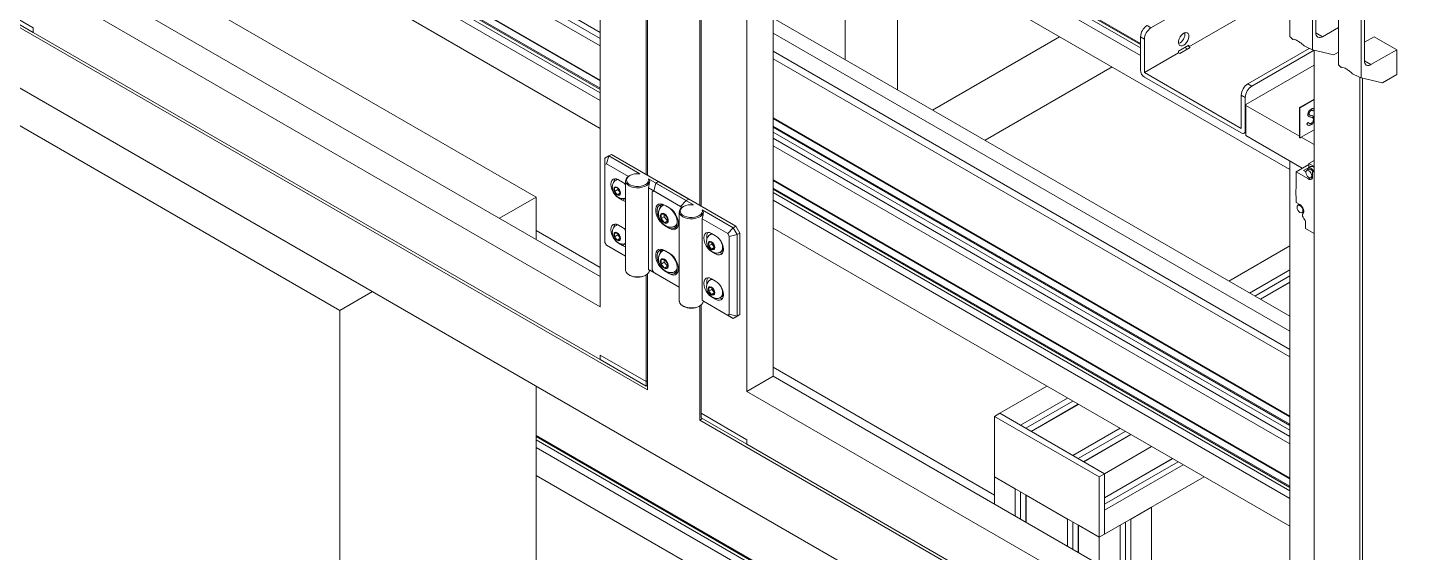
# Model space of a CAD drawing. Header units: millimetres. Extents: x 169 to 14583, y -399 to 10804.
# Drawn here: x 10667 to 11409, y 7166 to 7450 of the extents above; entities that cross this region are included whole.
import ezdxf

# ---------------------------------------------------------------- set-up
doc = ezdxf.new("R2010")
doc.units = ezdxf.units.MM
doc.header["$LTSCALE"] = 35

msp = doc.modelspace()

# ---------------------------------------------------------------- linework, layer by layer
at = {"color": 7, "linetype": 'Continuous', "lineweight": 18}
for p, q in [((10975.846, 7298.807), (10975.846, 7791.744)), ((11000.595, 7370.257), (11000.595, 7761.944)), ((11001.302, 7762.428), (11001.302, 7369.848)), ((11029.586, 7745.208), (11029.586, 7353.52)), ((11030.293, 7745.691), (11030.293, 7353.112)), ((11055.042, 7746.026), (11055.042, 7253.088)), ((11069.184, 7737.862), (11069.184, 7261.252)), ((10287.124, 7666.186), (11001.302, 7253.9)), ((10287.124, 7633.524), (11743.764, 6792.624)), ((10683.811, 7615.571), (10975.846, 7446.983)), ((10683.811, 7612.305), (10975.846, 7443.717)), ((10683.811, 7608.223), (10975.846, 7439.634)), ((10683.811, 7589.769), (10975.846, 7421.18)), ((10683.811, 7589.442), (10975.846, 7420.854)), ((10683.811, 7585.359), (10975.846, 7416.771)), ((10683.811, 7584.746), (10975.846, 7416.157)), ((10683.811, 7582.909), (10975.846, 7414.321)), ((10683.811, 7578.827), (10975.846, 7410.239)), ((10683.811, 7563.721), (10975.846, 7395.133)), ((11069.184, 7555.561), (11267.528, 7441.059)), ((11069.184, 7554.947), (11267.528, 7440.445)), ((11069.184, 7553.11), (11267.528, 7438.609)), ((11069.184, 7549.028), (11267.528, 7434.527)), ((11069.184, 7533.922), (11348.138, 7372.886)), ((10446.223, 7521.259), (10835.132, 7296.746)), ((11348.205, 7444.622), (11348.205, 7519.61)), ((10941.198, 7357.977), (10683.811, 7506.563)), ((11108.075, 7511.471), (11108.075, 7432.292)), ((11360.438, 7437.56), (11360.438, 7512.548)), ((11362.245, 7505.493), (11362.245, 7446.702)), ((11374.368, 7429.519), (11374.368, 7504.507)), ((11136.359, 7415.964), (11136.359, 7495.143)), ((11348.205, 7492.722), (11273.185, 7449.413)), ((11386.601, 7422.457), (11386.601, 7497.445)), ((11388.408, 7490.389), (11388.408, 7431.598)), ((10683.811, 7483.723), (10975.846, 7315.135)), ((10669.669, 7475.559), (10975.846, 7298.807)), ((11348.205, 7470.675), (11293.691, 7439.205)), ((10669.669, 7449.43), (10644.92, 7463.717)), ((10644.92, 7461.267), (10669.669, 7446.98)), ((11069.184, 7454.743), (11348.138, 7293.707)), ((10669.669, 7446.98), (10669.669, 7449.43)), ((10669.669, 7446.98), (10975.846, 7270.228)), ((11271.063, 7450.638), (11273.185, 7449.413)), ((11365.78, 7444.66), (11374.368, 7449.618)), ((11069.184, 7446.582), (11348.138, 7285.546)), ((11223.86, 7444.63), (11155.281, 7405.04)), ((11267.528, 7444.514), (11267.528, 7426.55)), ((11269.649, 7443.29), (11267.528, 7444.514)), ((11269.649, 7443.29), (11269.649, 7425.326)), ((11288.034, 7436.756), (11293.691, 7440.021)), ((11293.691, 7440.021), (11293.691, 7439.205)), ((11362.245, 7446.701), (11365.78, 7444.66)), ((11388.408, 7441.639), (11393.64, 7444.66)), ((11393.64, 7444.66), (11405.873, 7437.598)), ((11069.184, 7436.785), (11348.138, 7275.749)), ((11069.184, 7432.702), (11348.138, 7271.666)), ((11288.034, 7435.939), (11269.649, 7425.326)), ((11288.034, 7435.939), (11288.034, 7436.756)), ((11288.741, 7435.531), (11288.034, 7435.939)), ((11294.398, 7438.796), (11288.741, 7435.531)), ((11293.691, 7439.205), (11294.398, 7438.796)), ((11358.668, 7438.348), (11325.511, 7419.206)), ((11361.219, 7437.371), (11327.632, 7417.982)), ((11360.438, 7437.56), (11371.984, 7434.89)), ((11361.219, 7076.336), (11361.219, 7437.38)), ((11374.368, 7436.266), (11371.984, 7434.89)), ((11391.943, 7429.556), (11405.873, 7437.598)), ((11405.873, 7424.246), (11405.873, 7437.598)), ((11183.57, 7388.71), (11252.149, 7428.299)), ((11269.649, 7425.326), (11321.975, 7395.119)), ((11324.45, 7407.979), (11361.219, 7429.206)), ((11388.408, 7431.597), (11391.943, 7429.556)), ((11269.649, 7422.876), (11321.975, 7392.669)), ((11325.511, 7419.206), (11327.632, 7417.982)), ((11385.968, 7035.919), (11385.968, 7422.734)), ((11386.601, 7422.457), (11398.147, 7419.786)), ((11387.382, 7422.276), (11387.382, 7035.103)), ((11405.873, 7424.246), (11398.147, 7419.786)), ((11324.096, 7411.858), (11321.975, 7413.082)), ((11321.975, 7395.119), (11321.975, 7413.082)), ((11324.096, 7393.894), (11324.096, 7411.858)), ((11353.724, 7406.549), (11361.219, 7410.876)), ((11353.865, 7406.467), (11361.219, 7410.712)), ((11324.45, 7407.979), (11324.45, 7407.571)), ((11353.371, 7390.876), (11324.45, 7407.571)), ((11324.45, 7407.571), (11324.45, 7391.24)), ((11353.512, 7405.855), (11353.371, 7405.936)), ((11353.371, 7390.422), (11353.371, 7405.936)), ((11353.512, 7390.34), (11353.512, 7405.855)), ((11353.724, 7406.549), (11353.865, 7406.467)), ((11358.463, 7403.106), (11358.498, 7403.086)), ((11359.499, 7404.738), (11359.535, 7404.718)), ((11361.219, 7404.981), (11360.881, 7404.489)), ((11361.219, 7404.909), (11360.916, 7404.468)), ((11069.184, 7400.776), (11348.138, 7239.739)), ((11069.184, 7400.449), (11348.138, 7239.413)), ((11069.184, 7396.366), (11348.138, 7235.33)), ((11069.184, 7395.753), (11348.138, 7234.716)), ((11357.41, 7397.529), (11358.008, 7398.288)), ((11357.972, 7398.309), (11358.446, 7397.913)), ((11358.008, 7398.288), (11358.481, 7397.893)), ((11359.382, 7401.249), (11358.707, 7401.446)), ((11359.382, 7401.249), (11359.417, 7401.228)), ((11359.525, 7397.006), (11359.56, 7396.986)), ((11360.692, 7400.662), (11360.505, 7400.769)), ((11360.83, 7401.362), (11360.876, 7401.638)), ((11069.184, 7393.1), (11348.138, 7232.063)), ((11069.184, 7389.834), (11348.138, 7228.798)), ((11323.475, 7392.52), (11324.45, 7393.083)), ((11324.096, 7393.894), (11324.45, 7394.098)), ((11354.914, 7373.654), (11324.45, 7391.24)), ((11353.371, 7390.422), (11353.512, 7390.34)), ((11353.474, 7390.193), (11353.616, 7390.111)), ((11361.219, 7394.382), (11353.865, 7390.136)), ((11361.219, 7386.344), (11354.258, 7390.363)), ((10978.321, 7379.033), (10980.442, 7380.258)), ((10980.442, 7380.258), (10979.2, 7376.076)), ((10981.857, 7381.074), (10980.442, 7380.258)), ((10980.442, 7380.258), (10997.189, 7370.59)), ((10981.857, 7381.074), (11023.576, 7356.99)), ((11069.184, 7385.751), (11348.138, 7224.715)), ((10978.321, 7379.033), (10978.321, 7375.569)), ((10979.2, 7376.076), (10978.321, 7375.569)), ((10978.321, 7375.569), (10978.321, 7333.505)), ((10991.062, 7369.228), (10979.2, 7376.076)), ((11348.138, 7377.565), (11348.138, 7119.942)), ((11351.532, 7371.702), (11358.463, 7375.703)), ((11357.924, 7373.684), (11355.628, 7372.358)), ((11358.468, 7373.079), (11357.266, 7372.385)), ((11359.366, 7374.463), (11358.093, 7373.729)), ((11358.463, 7376.185), (11361.219, 7377.777)), ((11361.219, 7374.594), (11358.463, 7376.185)), ((11358.463, 7373.942), (11358.463, 7376.185)), ((11361.219, 7374.077), (11360.866, 7374.315)), ((10985.154, 7367.692), (10984.339, 7367.221)), ((10987.867, 7366.173), (10985.746, 7367.398)), ((10989.499, 7366.787), (10989.499, 7318.611)), ((10991.755, 7369.644), (10991.402, 7369.44)), ((11001.879, 7367.882), (11022.162, 7356.174)), ((11001.879, 7367.882), (11002.497, 7366.709)), ((11005.898, 7365.562), (11004.656, 7361.381)), ((11007.312, 7366.379), (11005.898, 7365.562)), ((11005.898, 7365.562), (11026.18, 7353.854)), ((11049.032, 7342.295), (11007.312, 7366.379)), ((11069.184, 7367.298), (11348.138, 7206.261)), ((11069.184, 7366.971), (11348.138, 7205.934)), ((11351.532, 7362.923), (11351.532, 7371.702)), ((11351.532, 7371.702), (11358.25, 7367.824)), ((11355.628, 7372.358), (11356.825, 7371.667)), ((11358.25, 7367.824), (11359.234, 7368.392)), ((11359.516, 7368.488), (11360.441, 7369.022)), ((11360.442, 7372.023), (11361.219, 7372.472)), ((11360.442, 7369.089), (11360.442, 7372.023)), ((11360.442, 7372.023), (11361.219, 7371.573)), ((10921.416, 7346.557), (10941.198, 7357.977)), ((10941.198, 7357.977), (10941.198, 7335.137)), ((10984.968, 7363.119), (10983.554, 7362.993)), ((10983.554, 7362.993), (10983.554, 7361.107)), ((10985.222, 7362.07), (10983.554, 7361.107)), ((10983.554, 7361.107), (10984.968, 7359.348)), ((10986.382, 7361.36), (10984.968, 7363.119)), ((10986.382, 7360.164), (10984.968, 7359.348)), ((10984.968, 7359.348), (10986.382, 7359.474)), ((10985.222, 7362.802), (10985.222, 7362.07)), ((10985.222, 7362.07), (10986.382, 7360.628)), ((10986.382, 7359.474), (10986.382, 7361.36)), ((11019.162, 7353.007), (11001.786, 7363.037)), ((11001.786, 7318.944), (11001.786, 7363.037)), ((11004.656, 7361.381), (11003.777, 7360.873)), ((11003.777, 7360.873), (11003.777, 7318.809)), ((11020.054, 7352.492), (11004.656, 7361.381)), ((11069.184, 7362.888), (11348.138, 7201.852)), ((11069.184, 7362.274), (11348.138, 7201.238)), ((11069.184, 7360.438), (11348.138, 7199.401)), ((11351.532, 7355.184), (11351.532, 7358.258)), ((10985.746, 7357.599), (10987.867, 7356.375)), ((10989.493, 7357.314), (10987.867, 7356.375)), ((10989.248, 7357.455), (10989.493, 7357.314)), ((11010.038, 7353.82), (11009.649, 7353.596)), ((11010.038, 7353.82), (11009.649, 7353.596)), ((11009.649, 7353.596), (11010.116, 7353.797)), ((11012.616, 7352.499), (11010.494, 7353.723)), ((11013.323, 7352.09), (11011.202, 7353.315)), ((11022.162, 7356.174), (11019.162, 7353.007)), ((11019.639, 7352.18), (11019.162, 7353.007)), ((11020.747, 7352.907), (11020.393, 7352.703)), ((11022.162, 7356.174), (11023.576, 7356.99)), ((11030.871, 7351.146), (11047.618, 7341.478)), ((11030.871, 7351.146), (11031.489, 7349.973)), ((11069.184, 7356.356), (11348.138, 7195.319)), ((11353.486, 7354.056), (11351.532, 7355.184)), ((11353.429, 7354.089), (11352.503, 7353.555)), ((10985.154, 7343.195), (10984.339, 7342.725)), ((11010.424, 7348.895), (11008.656, 7348.737)), ((11008.656, 7348.737), (11008.656, 7346.38)), ((11010.325, 7347.343), (11008.656, 7346.38)), ((11008.656, 7346.38), (11010.424, 7344.181)), ((11010.325, 7348.886), (11010.325, 7347.343)), ((11010.325, 7347.343), (11012.092, 7345.144)), ((11012.191, 7346.696), (11010.424, 7348.895)), ((11012.092, 7345.144), (11010.424, 7344.181)), ((11010.424, 7344.181), (11012.191, 7344.339)), ((11012.092, 7345.144), (11012.191, 7345.153)), ((11012.191, 7344.339), (11012.191, 7346.696)), ((11018.49, 7350.05), (11018.49, 7301.874)), ((11044.618, 7338.311), (11030.778, 7346.301)), ((11030.778, 7346.301), (11030.778, 7302.208)), ((11354.753, 7349.658), (11355.678, 7350.192)), ((11355.068, 7347.717), (11355.068, 7348.859)), ((11356.694, 7341.034), (11356.694, 7344.557)), ((10941.198, 7339.976), (10975.846, 7319.974)), ((10984.968, 7338.623), (10983.554, 7338.496)), ((10983.554, 7338.496), (10983.554, 7336.611)), ((10985.222, 7337.574), (10983.554, 7336.611)), ((10983.554, 7336.611), (10984.968, 7334.851)), ((10986.382, 7336.863), (10984.968, 7338.623)), ((10986.382, 7335.668), (10984.968, 7334.851)), ((10985.222, 7338.306), (10985.222, 7337.574)), ((10985.222, 7337.574), (10986.382, 7336.131)), ((10987.867, 7341.677), (10985.746, 7342.902)), ((10986.382, 7334.978), (10986.382, 7336.863)), ((11010.494, 7342.7), (11012.616, 7341.475)), ((11011.362, 7342.384), (11011.202, 7342.292)), ((11011.202, 7342.292), (11013.323, 7341.067)), ((11013.144, 7341.781), (11012.616, 7341.475)), ((11016.148, 7342.337), (11016.785, 7342.705)), ((11016.148, 7342.337), (11016.785, 7342.705)), ((11036.107, 7338.325), (11035.251, 7337.83)), ((11038.072, 7337.191), (11035.95, 7338.415)), ((11047.618, 7341.478), (11044.618, 7338.311)), ((11045.496, 7336.789), (11044.618, 7338.311)), ((11049.739, 7337.804), (11045.496, 7336.789)), ((11045.496, 7294.725), (11045.496, 7336.789)), ((11047.618, 7341.478), (11049.032, 7342.295)), ((11047.618, 7341.478), (11049.739, 7337.804)), ((11049.032, 7342.295), (11051.153, 7338.62)), ((11051.153, 7338.62), (11049.739, 7337.804)), ((11049.739, 7337.804), (11049.739, 7293.711)), ((11051.153, 7338.62), (11051.153, 7294.527)), ((11069.184, 7341.25), (11348.138, 7180.213)), ((11361.219, 7338.422), (11356.694, 7341.034)), ((10978.321, 7333.505), (10979.2, 7331.983)), ((10979.2, 7331.983), (10989.499, 7326.037)), ((10980.442, 7331.265), (10979.2, 7331.983)), ((10989.499, 7326.037), (10980.442, 7331.265)), ((10984.968, 7334.851), (10986.382, 7334.978)), ((10985.746, 7333.103), (10987.867, 7331.879)), ((10989.493, 7332.817), (10987.867, 7331.879)), ((10989.248, 7332.959), (10989.493, 7332.817)), ((11010.038, 7329.324), (11009.649, 7329.1)), ((11010.038, 7329.324), (11009.649, 7329.1)), ((11009.649, 7329.1), (11010.116, 7329.301)), ((11012.616, 7328.002), (11010.494, 7329.227)), ((11013.323, 7327.594), (11011.202, 7328.819)), ((11035.88, 7333.728), (11034.465, 7333.602)), ((11034.465, 7333.602), (11034.465, 7331.716)), ((11036.134, 7332.679), (11034.465, 7331.716)), ((11034.465, 7331.716), (11035.88, 7329.957)), ((11037.294, 7331.969), (11035.88, 7333.728)), ((11037.294, 7330.773), (11035.88, 7329.957)), ((11035.88, 7329.957), (11037.294, 7330.083)), ((11035.95, 7328.617), (11038.072, 7327.392)), ((11036.134, 7333.412), (11036.134, 7332.679)), ((11036.134, 7332.679), (11037.294, 7331.237)), ((11037.294, 7330.083), (11037.294, 7331.969)), ((11040.751, 7328.304), (11041.741, 7328.875)), ((11315.268, 7312.682), (11348.138, 7331.657)), ((11010.424, 7324.399), (11008.656, 7324.241)), ((11008.656, 7324.241), (11008.656, 7321.884)), ((11010.325, 7322.847), (11008.656, 7321.884)), ((11008.656, 7321.884), (11010.424, 7319.685)), ((11010.325, 7324.39), (11010.325, 7322.847)), ((11010.325, 7322.847), (11012.092, 7320.648)), ((11012.191, 7322.2), (11010.424, 7324.399)), ((11012.191, 7319.843), (11012.191, 7322.2)), ((11038.809, 7327.818), (11038.072, 7327.392)), ((10991.402, 7315.958), (10991.755, 7315.754)), ((11000.242, 7315.754), (11000.596, 7315.958)), ((11000.595, 7258.39), (11000.595, 7315.958)), ((11001.302, 7316.441), (11001.302, 7253.9)), ((11001.786, 7318.944), (11018.49, 7309.301)), ((11018.49, 7309.301), (11002.497, 7318.533)), ((11003.777, 7318.809), (11004.656, 7317.288)), ((11004.656, 7317.288), (11018.49, 7309.301)), ((11005.898, 7316.57), (11004.656, 7317.288)), ((11018.49, 7309.301), (11005.898, 7316.57)), ((11012.092, 7320.648), (11010.424, 7319.685)), ((11010.424, 7319.685), (11012.191, 7319.843)), ((11010.494, 7318.204), (11012.616, 7316.979)), ((11011.362, 7317.888), (11011.202, 7317.795)), ((11011.202, 7317.795), (11013.323, 7316.571)), ((11012.092, 7320.648), (11012.191, 7320.657)), ((11013.144, 7317.284), (11012.616, 7316.979)), ((11016.148, 7317.841), (11016.785, 7318.208)), ((11016.148, 7317.841), (11016.785, 7318.208)), ((11036.107, 7313.829), (11035.251, 7313.334)), ((11038.072, 7312.695), (11035.95, 7313.919)), ((11326.476, 7306.212), (11348.138, 7318.717)), ((11329.305, 7304.579), (11348.138, 7315.451)), ((10835.132, 7296.746), (10852.818, 7306.956)), ((11035.88, 7309.232), (11034.465, 7309.106)), ((11034.465, 7309.106), (11034.465, 7307.22)), ((11036.134, 7308.183), (11034.465, 7307.22)), ((11034.465, 7307.22), (11035.88, 7305.461)), ((11037.294, 7307.473), (11035.88, 7309.232)), ((11037.294, 7306.277), (11035.88, 7305.461)), ((11036.134, 7308.915), (11036.134, 7308.183)), ((11036.134, 7308.183), (11037.294, 7306.741)), ((11037.294, 7305.587), (11037.294, 7307.473)), ((11332.24, 7302.884), (11348.138, 7312.062)), ((11332.345, 7302.824), (11348.138, 7311.941)), ((11020.393, 7299.222), (11020.747, 7299.017)), ((11029.233, 7299.017), (11029.587, 7299.222)), ((11029.586, 7299.221), (11029.586, 7237.571)), ((11030.293, 7299.705), (11030.293, 7241.246)), ((11030.778, 7302.208), (11044.618, 7294.218)), ((11047.618, 7292.486), (11031.489, 7301.797)), ((11035.88, 7305.461), (11037.294, 7305.587)), ((11035.95, 7304.121), (11038.072, 7302.896)), ((11038.809, 7303.322), (11038.072, 7302.896)), ((11040.751, 7303.808), (11041.741, 7304.379)), ((10835.132, 7296.746), (10835.132, 6986.461)), ((11044.618, 7294.218), (11045.496, 7294.725)), ((11047.618, 7292.486), (11044.618, 7294.218)), ((11049.739, 7293.711), (11045.496, 7294.725)), ((11049.739, 7293.711), (11047.618, 7292.486)), ((11049.032, 7293.302), (11047.618, 7292.486)), ((11051.153, 7294.527), (11049.032, 7293.302)), ((11049.739, 7293.711), (11051.153, 7294.527)), ((11000.595, 7258.39), (10975.846, 7272.678)), ((10975.846, 7272.678), (10975.846, 7270.228)), ((10975.846, 7270.228), (11000.595, 7255.941)), ((11069.184, 7266.091), (11188.685, 7197.104)), ((10941.198, 7255.935), (10941.198, 7047.691)), ((11001.302, 7258.799), (11000.595, 7258.39)), ((11000.595, 7255.941), (11000.595, 7258.39)), ((11001.302, 7256.349), (11000.595, 7255.941)), ((11055.042, 7253.088), (11069.184, 7261.252)), ((11069.184, 7261.252), (11361.219, 7092.664)), ((11191.514, 7241.24), (11216.97, 7255.935)), ((11055.042, 7253.088), (11361.219, 7076.336)), ((11202.721, 7234.77), (11228.177, 7249.465)), ((11205.55, 7233.137), (11231.006, 7247.832)), ((11055.042, 7226.959), (11030.293, 7241.246)), ((11030.293, 7241.246), (11030.293, 7238.796)), ((11191.514, 7241.24), (11188.685, 7239.607)), ((11188.685, 7239.607), (11245.254, 7206.951)), ((11188.685, 7206.945), (11188.685, 7239.607)), ((11202.721, 7234.77), (11191.514, 7241.24)), ((11248.082, 7208.584), (11191.514, 7241.24)), ((11208.486, 7231.442), (11233.941, 7246.138)), ((11208.59, 7231.382), (11234.046, 7246.077)), ((11029.586, 7237.571), (11031.001, 7238.388)), ((11029.586, 7237.571), (11743.764, 6825.285)), ((11030.293, 7238.796), (11055.042, 7224.509)), ((11231.006, 7218.442), (11256.462, 7233.137)), ((10941.198, 7229.341), (11188.685, 7086.469)), ((10941.198, 7228.727), (11188.685, 7085.855)), ((10941.198, 7226.89), (11188.685, 7084.019)), ((11055.042, 7224.509), (11055.042, 7226.959)), ((11055.042, 7224.509), (11361.219, 7047.757)), ((11231.006, 7218.442), (11208.59, 7231.382)), ((11233.835, 7216.809), (11259.29, 7231.504)), ((11236.77, 7215.114), (11262.226, 7229.809)), ((11236.875, 7215.054), (11262.331, 7229.749)), ((10941.198, 7222.808), (11188.685, 7079.937)), ((11248.082, 7208.584), (11273.538, 7223.279)), ((11248.082, 7195.641), (11284.748, 7216.808)), ((11248.082, 7195.517), (11284.855, 7216.746)), ((11248.082, 7208.584), (11236.875, 7215.054)), ((11248.082, 7192.13), (11287.789, 7215.052)), ((11248.082, 7188.864), (11290.618, 7213.419)), ((10941.198, 7207.702), (11188.685, 7064.831)), ((11245.254, 7174.289), (11188.685, 7206.945)), ((11199.893, 7200.475), (11188.685, 7206.945)), ((11188.685, 7192.266), (11188.685, 7206.945)), ((11245.254, 7206.951), (11248.082, 7208.584)), ((11245.254, 7174.289), (11245.254, 7206.951)), ((11248.082, 7195.641), (11248.082, 7208.584)), ((11248.082, 7175.922), (11248.082, 7208.584)), ((11248.082, 7175.922), (11301.827, 7206.948)), ((11199.893, 7185.796), (11199.893, 7200.475)), ((11202.721, 7184.163), (11202.721, 7198.843)), ((11205.656, 7182.469), (11205.656, 7197.149)), ((11228.177, 7184.147), (11205.762, 7197.087)), ((11205.762, 7182.408), (11205.762, 7197.087)), ((11248.082, 7175.922), (11248.082, 7188.864)), ((11273.538, 7190.617), (11262.331, 7184.147)), ((11273.538, 7143.281), (11273.538, 7190.617)), ((11228.177, 7169.467), (11228.177, 7184.147)), ((11231.006, 7167.835), (11231.006, 7182.514)), ((11233.94, 7166.141), (11233.94, 7180.82)), ((11234.046, 7166.079), (11234.046, 7180.759)), ((11245.254, 7174.289), (11234.046, 7180.759)), ((11256.462, 7180.759), (11245.254, 7174.289)), ((11256.462, 7153.139), (11256.462, 7180.759)), ((11256.568, 7153.078), (11256.568, 7180.82)), ((11259.502, 7151.384), (11259.502, 7182.514)), ((11262.331, 7149.751), (11262.331, 7184.147)), ((11248.082, 7175.922), (11245.254, 7174.289)), ((11245.254, 7159.609), (11245.254, 7174.289))]:
    msp.add_line(p, q, dxfattribs=at)
at = {"color": 7, "linetype": 'Continuous', "lineweight": 18, "flags": 128}
for points in [[(11290.862, 7440.021), (11291.696, 7440.648), (11292.456, 7441.509), (11293.074, 7442.528), (11293.495, 7443.614), (11293.683, 7444.672), (11293.62, 7445.606), (11293.312, 7446.335), (11292.786, 7446.792), (11292.089, 7446.939), (11291.284, 7446.761), (11290.441, 7446.274), (11289.635, 7445.522), (11288.938, 7444.571), (11288.413, 7443.507), (11288.105, 7442.423), (11288.042, 7441.415), (11288.229, 7440.574), (11288.651, 7439.975), (11289.269, 7439.669), (11290.029, 7439.685), (11290.862, 7440.021)], [(11357.476, 7372.506), (11357.504, 7372.762), (11357.756, 7373.416), (11358.229, 7373.794), (11358.868, 7373.851), (11359.593, 7373.58)], [(11359.593, 7372.968), (11358.984, 7373.179), (11358.468, 7373.079)], [(11359.593, 7373.58), (11360.319, 7373.014), (11360.909, 7372.292)], [(11360.53, 7372.074), (11360.202, 7372.476), (11359.593, 7372.968)], [(10985.746, 7367.398), (10984.648, 7367.865), (10983.624, 7367.966), (10982.746, 7367.695), (10982.071, 7367.069), (10981.648, 7366.132), (10981.503, 7364.948), (10981.648, 7363.596), (10982.071, 7362.17), (10982.746, 7360.766), (10983.624, 7359.48), (10984.648, 7358.4), (10985.746, 7357.599)], [(10983.671, 7367.97), (10983.274, 7367.071), (10983.14, 7366.229)], [(10984.34, 7367.221), (10985.145, 7367.47), (10985.629, 7367.463)], [(10989.499, 7364.855), (10988.965, 7365.372), (10987.867, 7366.173)], [(10988.762, 7365.546), (10989.034, 7365.225), (10989.499, 7364.592)], [(11002.497, 7366.709), (11002.29, 7365.843), (11001.741, 7365.028), (11000.88, 7364.309), (10999.754, 7363.724), (10998.424, 7363.305), (10996.962, 7363.076), (10995.449, 7363.048), (10993.965, 7363.223), (10992.591, 7363.591), (10991.403, 7364.133), (10990.464, 7364.82), (10989.825, 7365.612), (10989.522, 7366.469), (10989.571, 7367.343), (10989.968, 7368.187), (10990.693, 7368.954), (10991.402, 7369.44)], [(10997.189, 7370.59), (10995.737, 7370.655), (10994.3, 7370.517), (10992.963, 7370.183), (10991.805, 7369.672), (10990.894, 7369.016), (10990.285, 7368.252), (10990.012, 7367.425), (10990.092, 7366.586), (10990.521, 7365.782), (10991.272, 7365.061), (10992.303, 7364.467), (10993.551, 7364.033), (10994.943, 7363.785), (10996.398, 7363.739), (10997.829, 7363.896), (10999.152, 7364.248), (11000.29, 7364.774), (11001.174, 7365.442), (11001.753, 7366.214), (11001.993, 7367.044), (11001.879, 7367.882)], [(11358.391, 7368.599), (11357.782, 7369.091), (11357.266, 7369.787), (11356.921, 7370.582), (11356.8, 7371.355), (11356.921, 7371.988), (11357.266, 7372.385), (11357.782, 7372.485), (11358.391, 7372.274)], [(11358.391, 7372.274), (11359, 7371.782), (11359.516, 7371.086), (11359.861, 7370.291), (11359.982, 7369.518), (11359.861, 7368.885), (11359.516, 7368.488), (11359, 7368.388), (11358.391, 7368.599)], [(11360.346, 7368.406), (11360.319, 7368.41), (11359.726, 7368.609)], [(10984.968, 7363.275), (10984.291, 7363.51), (10983.718, 7363.398), (10983.335, 7362.957), (10983.2, 7362.254), (10983.335, 7361.395), (10983.718, 7360.511), (10984.291, 7359.738), (10984.968, 7359.192), (10985.644, 7358.957), (10986.218, 7359.068), (10986.601, 7359.509), (10986.736, 7360.213), (10986.601, 7361.072), (10986.218, 7361.955), (10985.644, 7362.729), (10984.968, 7363.275)], [(10987.867, 7356.375), (10988.965, 7355.908), (10989.499, 7355.81)], [(11010.494, 7353.723), (11009.352, 7354.222), (11008.276, 7354.372), (11007.329, 7354.164), (11006.566, 7353.61), (11006.032, 7352.742), (11005.756, 7351.611), (11005.756, 7350.282), (11006.032, 7348.833), (11006.566, 7347.348), (11007.329, 7345.913), (11008.276, 7344.612), (11009.352, 7343.519), (11010.494, 7342.7)], [(11011.202, 7353.315), (11010.059, 7353.814), (11008.983, 7353.964), (11008.036, 7353.756), (11007.273, 7353.202), (11006.739, 7352.334), (11006.463, 7351.203), (11006.463, 7349.874), (11006.739, 7348.425), (11007.273, 7346.94), (11008.036, 7345.505), (11008.983, 7344.204), (11010.059, 7343.111), (11011.202, 7342.292)], [(11008.739, 7353.946), (11008.365, 7353.273), (11008.111, 7352.31)], [(11009.657, 7353.6), (11009.944, 7353.738), (11010.116, 7353.797)], [(11012.616, 7341.475), (11013.758, 7340.976), (11014.834, 7340.826), (11015.781, 7341.034), (11016.544, 7341.588), (11017.079, 7342.456), (11017.354, 7343.587), (11017.354, 7344.916), (11017.079, 7346.365), (11016.544, 7347.85), (11015.781, 7349.285), (11014.834, 7350.587), (11013.758, 7351.679), (11012.616, 7352.499)], [(11013.323, 7341.067), (11014.465, 7340.568), (11015.541, 7340.418), (11016.488, 7340.626), (11017.251, 7341.18), (11017.786, 7342.048), (11018.061, 7343.179), (11018.061, 7344.508), (11017.786, 7345.957), (11017.251, 7347.442), (11016.488, 7348.877), (11015.541, 7350.179), (11014.465, 7351.271), (11013.323, 7352.09)], [(11031.489, 7349.973), (11031.281, 7349.107), (11030.732, 7348.292), (11029.871, 7347.572), (11028.745, 7346.987), (11027.415, 7346.569), (11025.954, 7346.339), (11024.44, 7346.311), (11022.956, 7346.487), (11021.582, 7346.855), (11020.394, 7347.397), (11019.455, 7348.083), (11018.817, 7348.876), (11018.513, 7349.733), (11018.562, 7350.607), (11018.959, 7351.45), (11019.684, 7352.218), (11020.393, 7352.703)], [(11026.18, 7353.854), (11024.728, 7353.919), (11023.291, 7353.781), (11021.954, 7353.446), (11020.796, 7352.936), (11019.886, 7352.279), (11019.276, 7351.515), (11019.003, 7350.689), (11019.084, 7349.849), (11019.512, 7349.045), (11020.264, 7348.325), (11021.294, 7347.73), (11022.542, 7347.296), (11023.935, 7347.049), (11025.389, 7347.003), (11026.82, 7347.16), (11028.144, 7347.512), (11029.281, 7348.038), (11030.165, 7348.706), (11030.744, 7349.478), (11030.984, 7350.307), (11030.871, 7351.146)], [(11353.628, 7349.769), (11353.019, 7350.261), (11352.503, 7350.957), (11352.158, 7351.752), (11352.037, 7352.525), (11352.158, 7353.158), (11352.503, 7353.555), (11353.019, 7353.655), (11353.628, 7353.444)], [(11352.713, 7353.676), (11352.741, 7353.932), (11352.886, 7354.403)], [(11355.068, 7348.859), (11355.438, 7349.245), (11355.643, 7349.824), (11355.665, 7350.547), (11355.503, 7351.353), (11355.17, 7352.173), (11354.695, 7352.939), (11354.117, 7353.585), (11353.486, 7354.056)], [(11353.628, 7353.444), (11354.237, 7352.952), (11354.753, 7352.256), (11355.098, 7351.461), (11355.219, 7350.688), (11355.098, 7350.055), (11354.753, 7349.658), (11354.237, 7349.558), (11353.628, 7349.769)], [(10985.746, 7342.902), (10984.648, 7343.369), (10983.624, 7343.47), (10982.746, 7343.199), (10982.071, 7342.573), (10981.648, 7341.636), (10981.503, 7340.452), (10981.648, 7339.1), (10982.071, 7337.674), (10982.746, 7336.27), (10983.624, 7334.984), (10984.648, 7333.904), (10985.746, 7333.103)], [(10983.671, 7343.474), (10983.274, 7342.575), (10983.14, 7341.733)], [(10984.34, 7342.725), (10985.145, 7342.974), (10985.629, 7342.967)], [(11010.424, 7348.988), (11009.698, 7349.259), (11009.06, 7349.202), (11008.587, 7348.823), (11008.335, 7348.169), (11008.335, 7347.319), (11008.587, 7346.374), (11009.06, 7345.449), (11009.698, 7344.655), (11010.424, 7344.088), (11011.149, 7343.817), (11011.787, 7343.874), (11012.261, 7344.253), (11012.513, 7344.907), (11012.513, 7345.757), (11012.261, 7346.702), (11011.787, 7347.627), (11011.149, 7348.421), (11010.424, 7348.988)], [(11010.424, 7344.088), (11011.149, 7343.817), (11011.787, 7343.874), (11012.261, 7344.253), (11012.513, 7344.907), (11012.513, 7345.757), (11012.261, 7346.702), (11011.787, 7347.627), (11011.149, 7348.421), (11010.424, 7348.988), (11009.698, 7349.259), (11009.06, 7349.202), (11008.587, 7348.823), (11008.335, 7348.169), (11008.335, 7347.319), (11008.587, 7346.374), (11009.06, 7345.449), (11009.698, 7344.655), (11010.424, 7344.088)], [(11016.785, 7342.705), (11016.878, 7342.762), (11017.272, 7343.087)], [(11016.785, 7342.705), (11017.222, 7343.036), (11017.272, 7343.087)], [(11355.583, 7349.576), (11355.555, 7349.58), (11354.963, 7349.779)], [(10984.968, 7338.778), (10984.291, 7339.014), (10983.718, 7338.902), (10983.335, 7338.461), (10983.2, 7337.758), (10983.335, 7336.899), (10983.718, 7336.015), (10984.291, 7335.242), (10984.968, 7334.696), (10985.644, 7334.461), (10986.218, 7334.572), (10986.601, 7335.013), (10986.736, 7335.717), (10986.601, 7336.575), (10986.218, 7337.459), (10985.644, 7338.232), (10984.968, 7338.778)], [(10989.499, 7340.358), (10988.965, 7340.876), (10987.867, 7341.677)], [(10988.762, 7341.05), (10989.034, 7340.728), (10989.499, 7340.096)], [(11015.45, 7341.896), (11016.46, 7341.765), (11016.704, 7341.783)], [(11035.95, 7338.415), (11034.852, 7338.882), (11033.829, 7338.984), (11032.95, 7338.712), (11032.276, 7338.087), (11031.852, 7337.15), (11031.708, 7335.965), (11031.852, 7334.614), (11032.276, 7333.188), (11032.95, 7331.784), (11033.829, 7330.498), (11034.852, 7329.418), (11035.95, 7328.617)], [(11035.251, 7337.83), (11036.056, 7338.079), (11036.545, 7338.072)], [(11038.072, 7327.392), (11039.17, 7326.925), (11040.193, 7326.824), (11041.072, 7327.095), (11041.746, 7327.721), (11042.17, 7328.658), (11042.314, 7329.842), (11042.17, 7331.194), (11041.746, 7332.62), (11041.072, 7334.024), (11040.193, 7335.31), (11039.17, 7336.39), (11038.072, 7337.191)], [(10987.867, 7331.879), (10988.965, 7331.412), (10989.499, 7331.313)], [(11010.494, 7329.227), (11009.352, 7329.726), (11008.276, 7329.876), (11007.329, 7329.668), (11006.566, 7329.114), (11006.032, 7328.246), (11005.756, 7327.115), (11005.756, 7325.786), (11006.032, 7324.337), (11006.566, 7322.852), (11007.329, 7321.417), (11008.276, 7320.115), (11009.352, 7319.023), (11010.494, 7318.204)], [(11011.202, 7328.819), (11010.059, 7329.318), (11008.983, 7329.468), (11008.036, 7329.26), (11007.273, 7328.706), (11006.739, 7327.838), (11006.463, 7326.707), (11006.463, 7325.378), (11006.739, 7323.929), (11007.273, 7322.444), (11008.036, 7321.009), (11008.983, 7319.707), (11010.059, 7318.615), (11011.202, 7317.795)], [(11008.739, 7329.45), (11008.365, 7328.777), (11008.111, 7327.814)], [(11009.657, 7329.104), (11009.944, 7329.242), (11010.116, 7329.301)], [(11035.88, 7329.801), (11036.556, 7329.566), (11037.13, 7329.678), (11037.513, 7330.119), (11037.647, 7330.822), (11037.513, 7331.681), (11037.13, 7332.564), (11036.556, 7333.338), (11035.88, 7333.884), (11035.203, 7334.119), (11034.63, 7334.008), (11034.246, 7333.567), (11034.112, 7332.863), (11034.246, 7332.004), (11034.63, 7331.121), (11035.203, 7330.347), (11035.88, 7329.801)], [(11041.147, 7333.892), (11041.369, 7333.368), (11041.757, 7332.061), (11041.89, 7330.822), (11041.757, 7329.736), (11041.369, 7328.877), (11040.751, 7328.304), (11040.75, 7328.304)], [(11041.741, 7328.875), (11041.741, 7328.876), (11042.292, 7329.359)], [(11010.424, 7324.491), (11009.698, 7324.762), (11009.06, 7324.705), (11008.587, 7324.327), (11008.335, 7323.673), (11008.335, 7322.822), (11008.587, 7321.877), (11009.06, 7320.952), (11009.698, 7320.159), (11010.424, 7319.592), (11011.149, 7319.321), (11011.787, 7319.378), (11012.261, 7319.756), (11012.513, 7320.41), (11012.513, 7321.261), (11012.261, 7322.206), (11011.787, 7323.131), (11011.149, 7323.925), (11010.424, 7324.491)], [(11010.424, 7319.592), (11011.149, 7319.321), (11011.787, 7319.378), (11012.261, 7319.756), (11012.513, 7320.41), (11012.513, 7321.261), (11012.261, 7322.206), (11011.787, 7323.131), (11011.149, 7323.925), (11010.424, 7324.491), (11009.698, 7324.762), (11009.06, 7324.705), (11008.587, 7324.327), (11008.335, 7323.673), (11008.335, 7322.822), (11008.587, 7321.877), (11009.06, 7320.952), (11009.698, 7320.159), (11010.424, 7319.592)], [(11012.616, 7316.979), (11013.758, 7316.48), (11014.834, 7316.33), (11015.781, 7316.538), (11016.544, 7317.092), (11017.079, 7317.96), (11017.354, 7319.091), (11017.354, 7320.42), (11017.079, 7321.869), (11016.544, 7323.354), (11015.781, 7324.789), (11014.834, 7326.091), (11013.758, 7327.183), (11012.616, 7328.002)], [(11013.323, 7316.571), (11014.465, 7316.072), (11015.541, 7315.922), (11016.488, 7316.13), (11017.251, 7316.684), (11017.786, 7317.552), (11018.061, 7318.683), (11018.061, 7320.012), (11017.786, 7321.461), (11017.251, 7322.946), (11016.488, 7324.381), (11015.541, 7325.682), (11014.465, 7326.775), (11013.323, 7327.594)], [(11040.359, 7328.009), (11040.796, 7327.864), (11041.772, 7327.759)], [(10989.499, 7318.611), (10989.522, 7318.293), (10989.825, 7317.437), (10990.464, 7316.644), (10991.403, 7315.958), (10992.591, 7315.416), (10993.965, 7315.047), (10995.449, 7314.872), (10996.962, 7314.9), (10998.424, 7315.129), (10999.754, 7315.548), (11000.88, 7316.133), (11001.741, 7316.852), (11002.29, 7317.667), (11002.497, 7318.533)], [(11015.45, 7317.4), (11016.46, 7317.269), (11016.704, 7317.287)], [(11016.785, 7318.208), (11016.878, 7318.266), (11017.272, 7318.59)], [(11016.785, 7318.208), (11017.222, 7318.54), (11017.272, 7318.59)], [(11035.95, 7313.919), (11034.852, 7314.386), (11033.829, 7314.487), (11032.95, 7314.216), (11032.276, 7313.591), (11031.852, 7312.654), (11031.708, 7311.469), (11031.852, 7310.118), (11032.276, 7308.691), (11032.95, 7307.288), (11033.829, 7306.002), (11034.852, 7304.922), (11035.95, 7304.121)], [(11035.251, 7313.334), (11036.056, 7313.583), (11036.545, 7313.576)], [(11035.88, 7305.305), (11036.556, 7305.07), (11037.13, 7305.181), (11037.513, 7305.622), (11037.647, 7306.326), (11037.513, 7307.185), (11037.13, 7308.068), (11036.556, 7308.842), (11035.88, 7309.388), (11035.203, 7309.623), (11034.63, 7309.511), (11034.246, 7309.07), (11034.112, 7308.367), (11034.246, 7307.508), (11034.63, 7306.625), (11035.203, 7305.851), (11035.88, 7305.305)], [(11038.072, 7302.896), (11039.17, 7302.429), (11040.193, 7302.328), (11041.072, 7302.599), (11041.746, 7303.225), (11042.17, 7304.162), (11042.314, 7305.346), (11042.17, 7306.698), (11041.746, 7308.124), (11041.072, 7309.528), (11040.193, 7310.814), (11039.17, 7311.894), (11038.072, 7312.695)], [(11041.147, 7309.395), (11041.369, 7308.872), (11041.757, 7307.565), (11041.89, 7306.326), (11041.757, 7305.24), (11041.369, 7304.381), (11040.751, 7303.808), (11040.75, 7303.807)], [(11018.49, 7301.874), (11018.513, 7301.557), (11018.817, 7300.7), (11019.455, 7299.907), (11020.394, 7299.221), (11021.582, 7298.679), (11022.956, 7298.311), (11024.44, 7298.136), (11025.954, 7298.164), (11027.415, 7298.393), (11028.745, 7298.812), (11029.871, 7299.396), (11030.732, 7300.116), (11031.281, 7300.931), (11031.489, 7301.797)], [(11040.359, 7303.513), (11040.796, 7303.368), (11041.772, 7303.263)], [(11041.741, 7304.379), (11041.741, 7304.379), (11042.292, 7304.863)]]:
    msp.add_lwpolyline(points, dxfattribs=at)
at = {"color": 7, "linetype": 'Continuous', "lineweight": 18}
for centre, radius, start, end in [((11275.204, 7444.165), 7.684, 122.605478, 177.394522), ((11277.325, 7442.94), 7.684, 122.605478, 177.394522), ((11285.914, 7446.144), 5.626, 292.935742, 7.069634), ((11364.4, 7446.352), 2.184, 170.785963, 309.203285), ((11296.629, 7440.901), 5.125, 202.066305, 217.927015), ((11272.133, 7426.76), 4.61, 182.605478, 237.394522), ((11390.563, 7431.248), 2.184, 170.785963, 309.203285), ((11329.651, 7412.733), 7.684, 122.605478, 177.394522), ((11331.772, 7411.509), 7.684, 122.605478, 177.394522), ((11354.138, 7405.901), 0.768, 122.605478, 177.394522), ((11354.28, 7405.82), 0.768, 122.605478, 177.394522), ((11322.803, 7393.684), 1.31, 230.796715, 9.214037), ((11353.616, 7390.395), 0.246, 173.701153, 234.986667), ((11353.727, 7390.305), 0.218, 170.785963, 309.203285), ((11359.996, 7373.182), 1.428, 52.485264, 116.204277), ((11357.218, 7374.928), 3.022, 238.256654, 263.855479), ((11359.105, 7368.873), 1.354, 230.796715, 9.214037), ((11370.673, 7360.59), 19.283, 173.052268, 186.94775), ((11014.678, 7344.652), 2.741, 302.234776, 351.382383), ((11014.657, 7344.665), 2.764, 302.65026, 351.178818), ((11386.107, 7363.977), 35.04, 207.646884, 212.189055), ((11355.224, 7344.501), 1.471, 2.153533, 33.351231), ((11037.819, 7336.808), 4.506, 151.065894, 193.857115), ((10995.999, 7323.799), 9.096, 242.190834, 297.809166), ((11014.678, 7320.155), 2.741, 302.234773, 351.382351), ((11014.657, 7320.169), 2.764, 302.650262, 351.178849), ((11037.819, 7312.311), 4.506, 151.065894, 193.857115), ((11024.99, 7307.062), 9.096, 242.190834, 297.809166)]:
    msp.add_arc(centre, radius, start, end, dxfattribs=at)
for centre, major_axis, ratio, start_param, end_param in [((11362.987, 7439.087), (14.972, -6.212), 0.1481492, 3.3737411, 3.6947456), ((11362.987, 7439.087), (14.972, -6.212), 0.1481492, 4.2820221, 4.6030265), ((11389.15, 7423.983), (14.972, -6.212), 0.1481492, 3.3737411, 3.6947456), ((11389.15, 7423.983), (14.972, -6.212), 0.1481492, 4.2820221, 4.6030265), ((10995.999, 7363.112), (4.596, 7.961), 0.5773346, 5.0251963, 5.4771118), ((11024.99, 7346.376), (4.596, 7.961), 0.5773346, 5.0251963, 5.4771118), ((10995.999, 7322.285), (6.5, -3.753), 0.0000704, 0.0207566, 0.4726721), ((11024.99, 7305.549), (6.5, -3.753), 0.0000704, 0.0207566, 0.4726721)]:
    msp.add_ellipse(centre, major_axis=major_axis, ratio=ratio, start_param=start_param, end_param=end_param, dxfattribs=at)
for points, knots in [([(11349.765, 7443.207), (11349.858, 7443.221), (11350.28, 7443.282), (11351.131, 7443.053), (11352.524, 7442.346), (11354.046, 7441.329), (11355.259, 7440.304), (11355.845, 7439.722), (11355.904, 7439.663)], [0, 0, 0, 0, 0.0757609, 0.3406834, 0.5001527, 0.7369811, 0.9733087, 1, 1, 1, 1]), ([(11375.928, 7428.104), (11376.021, 7428.117), (11376.443, 7428.178), (11377.294, 7427.949), (11378.687, 7427.242), (11380.209, 7426.225), (11381.422, 7425.2), (11382.008, 7424.618), (11382.067, 7424.559)], [0, 0, 0, 0, 0.0757609, 0.3406834, 0.5001527, 0.7369811, 0.9733087, 1, 1, 1, 1]), ([(11357.863, 7402.685), (11357.894, 7402.993), (11357.955, 7403.607), (11358.438, 7404.516), (11359.016, 7405.197), (11359.409, 7405.463), (11359.606, 7405.596)], [0, 0, 0, 0, 0.2795526, 0.5587984, 0.7793777, 1, 1, 1, 1]), ([(11358.259, 7401.67), (11358.134, 7401.81), (11357.911, 7402.06), (11357.878, 7402.494), (11357.863, 7402.685)], [0, 0, 0, 0, 0.55984046, 1, 1, 1, 1]), ([(11359.499, 7404.738), (11359.356, 7404.643), (11359.069, 7404.452), (11358.724, 7403.998), (11358.497, 7403.517), (11358.474, 7403.243), (11358.463, 7403.106)], [0, 0, 0, 0, 0.2802743, 0.5599314, 0.7799201, 1, 1, 1, 1]), ([(11358.463, 7403.106), (11358.471, 7402.997), (11358.487, 7402.779), (11358.641, 7402.491), (11358.819, 7402.385), (11358.929, 7402.32)], [0, 0, 0, 0, 0.2799464, 0.55977409, 1, 1, 1, 1]), ([(11359.535, 7404.718), (11359.391, 7404.622), (11359.104, 7404.431), (11358.759, 7403.977), (11358.533, 7403.497), (11358.51, 7403.223), (11358.498, 7403.086)], [0, 0, 0, 0, 0.2802743, 0.5599314, 0.7799201, 1, 1, 1, 1]), ([(11358.498, 7403.086), (11358.506, 7402.976), (11358.523, 7402.758), (11358.676, 7402.471), (11358.855, 7402.365), (11358.964, 7402.3)], [0, 0, 0, 0, 0.2799464, 0.55977409, 1, 1, 1, 1]), ([(11360.549, 7404.694), (11360.447, 7404.781), (11360.263, 7404.935), (11359.877, 7404.921), (11359.625, 7404.799), (11359.499, 7404.738)], [0, 0, 0, 0, 0.3902105, 0.6950204, 1, 1, 1, 1]), ([(11360.585, 7404.674), (11360.482, 7404.76), (11360.299, 7404.914), (11359.913, 7404.901), (11359.661, 7404.779), (11359.535, 7404.718)], [0, 0, 0, 0, 0.3902105, 0.6950204, 1, 1, 1, 1]), ([(11359.606, 7405.596), (11359.823, 7405.696), (11360.257, 7405.896), (11360.829, 7405.841), (11361.091, 7405.608), (11361.219, 7405.495)], [0, 0, 0, 0, 0.3389387, 0.6778789, 1, 1, 1, 1]), ([(11359.56, 7396.986), (11359.299, 7396.865), (11358.776, 7396.624), (11357.97, 7396.774), (11357.622, 7397.243), (11357.41, 7397.529)], [0, 0, 0, 0, 0.2798798, 0.5596658, 1, 1, 1, 1]), ([(11359.525, 7397.006), (11359.267, 7396.891), (11358.75, 7396.659), (11358.197, 7396.698), (11358.008, 7396.91), (11357.966, 7396.958)], [0, 0, 0, 0, 0.4369375, 0.8737285, 1, 1, 1, 1]), ([(11359.417, 7401.228), (11359.187, 7401.283), (11358.775, 7401.381), (11358.416, 7401.582), (11358.259, 7401.67)], [0, 0, 0, 0, 0.5604127, 1, 1, 1, 1]), ([(11358.638, 7397.762), (11358.667, 7397.734), (11358.786, 7397.621), (11359.117, 7397.629), (11359.412, 7397.759), (11359.56, 7397.824)], [0, 0, 0, 0, 0.13699219, 0.56873383, 1, 1, 1, 1]), ([(11358.964, 7402.3), (11359.138, 7402.244), (11359.45, 7402.145), (11359.772, 7402.069), (11359.914, 7402.035)], [0, 0, 0, 0, 0.5599058, 1, 1, 1, 1]), ([(11360.294, 7400.889), (11360.192, 7400.954), (11359.916, 7401.127), (11359.588, 7401.202), (11359.382, 7401.249)], [0, 0, 0, 0, 0.3710278, 1, 1, 1, 1]), ([(11360.33, 7400.869), (11360.227, 7400.933), (11359.951, 7401.107), (11359.623, 7401.181), (11359.417, 7401.228)], [0, 0, 0, 0, 0.3710278, 1, 1, 1, 1]), ([(11361.219, 7399.061), (11361.088, 7398.776), (11360.824, 7398.201), (11360.203, 7397.465), (11359.751, 7397.159), (11359.525, 7397.006)], [0, 0, 0, 0, 0.3294776, 0.664592, 1, 1, 1, 1]), ([(11359.56, 7397.824), (11359.75, 7397.955), (11360.13, 7398.219), (11360.595, 7398.817), (11360.89, 7399.457), (11360.927, 7399.824), (11360.946, 7400.007)], [0, 0, 0, 0, 0.2802764, 0.5601478, 0.7801531, 1, 1, 1, 1]), ([(11361.219, 7398.972), (11361.099, 7398.711), (11360.844, 7398.159), (11360.238, 7397.445), (11359.786, 7397.139), (11359.56, 7396.986)], [0, 0, 0, 0, 0.3108059, 0.6552521, 1, 1, 1, 1]), ([(11359.914, 7402.035), (11360.131, 7401.969), (11360.564, 7401.837), (11361.036, 7401.647), (11361.193, 7401.403), (11361.219, 7401.362)], [0, 0, 0, 0, 0.45441875, 0.90829907, 1, 1, 1, 1]), ([(11360.946, 7400.007), (11360.928, 7400.16), (11360.897, 7400.433), (11360.755, 7400.592), (11360.692, 7400.662)], [0, 0, 0, 0, 0.5589902, 1, 1, 1, 1]), ([(11361.15, 7400.497), (11361.055, 7400.6), (11360.865, 7400.805), (11360.842, 7401.176), (11360.83, 7401.362)], [0, 0, 0, 0, 0.497962, 1, 1, 1, 1]), ([(11360.995, 7399.671), (11361, 7399.665), (11361.051, 7399.611), (11361.14, 7399.627), (11361.219, 7399.642)], [0, 0, 0, 0, 0.1028279, 1, 1, 1, 1]), ([(11361.086, 7401.511), (11361.091, 7401.508), (11361.153, 7401.473), (11361.188, 7401.399), (11361.219, 7401.331)], [0, 0, 0, 0, 0.0892958, 1, 1, 1, 1]), ([(10984.36, 7367.19), (10984.143, 7367.065), (10983.618, 7366.765), (10983.012, 7366.021), (10982.549, 7365.098), (10982.319, 7364.079), (10982.306, 7362.979), (10982.528, 7361.807), (10982.995, 7360.611), (10983.699, 7359.469), (10984.585, 7358.497), (10985.588, 7357.769), (10986.643, 7357.312), (10987.718, 7357.139), (10988.7, 7357.203), (10989.261, 7357.447), (10989.499, 7357.55)], [0, 0, 0, 0, 0.0493003, 0.1187235, 0.1857049, 0.2535003, 0.3250682, 0.4022611, 0.4838312, 0.5671145, 0.6532651, 0.7334433, 0.8087087, 0.8797923, 0.9490063, 1, 1, 1, 1]), ([(11009.685, 7353.57), (11009.548, 7353.504), (11009.058, 7353.269), (11008.406, 7352.595), (11007.782, 7351.65), (11007.402, 7350.586), (11007.244, 7349.435), (11007.314, 7348.197), (11007.626, 7346.898), (11008.186, 7345.597), (11008.976, 7344.367), (11009.944, 7343.315), (11011.031, 7342.504), (11012.17, 7341.97), (11013.34, 7341.706), (11014.495, 7341.734), (11015.456, 7341.95), (11015.95, 7342.262), (11016.124, 7342.372)], [0, 0, 0, 0, 0.0248119, 0.0884847, 0.1494513, 0.2101188, 0.2728176, 0.3395581, 0.4108667, 0.4846775, 0.5596574, 0.6368881, 0.7091283, 0.7776921, 0.8423693, 0.9048996, 0.9665568, 1, 1, 1, 1]), ([(11009.673, 7353.561), (11009.49, 7353.465), (11008.962, 7353.188), (11008.297, 7352.461), (11007.71, 7351.496), (11007.364, 7350.419), (11007.239, 7349.255), (11007.345, 7348.005), (11007.695, 7346.701), (11008.29, 7345.405), (11009.114, 7344.196), (11010.074, 7343.188), (11010.812, 7342.706), (11011.149, 7342.486)], [0, 0, 0, 0, 0.04727088, 0.13581494, 0.22101394, 0.30629327, 0.39489321, 0.48946063, 0.59023731, 0.69395685, 0.79942637, 0.90834491, 1, 1, 1, 1]), ([(10984.36, 7342.694), (10984.143, 7342.569), (10983.618, 7342.268), (10983.012, 7341.524), (10982.549, 7340.602), (10982.319, 7339.583), (10982.306, 7338.483), (10982.528, 7337.311), (10982.995, 7336.115), (10983.699, 7334.972), (10984.585, 7334.001), (10985.588, 7333.273), (10986.643, 7332.816), (10987.718, 7332.642), (10988.7, 7332.707), (10989.261, 7332.95), (10989.499, 7333.054)], [0, 0, 0, 0, 0.0493003, 0.1187235, 0.1857049, 0.2535003, 0.3250682, 0.4022611, 0.4838312, 0.5671145, 0.6532651, 0.7334433, 0.8087087, 0.8797923, 0.9490063, 1, 1, 1, 1]), ([(11011.149, 7342.486), (11011.431, 7342.339), (11012.068, 7342.009), (11013.139, 7341.734), (11014.299, 7341.709), (11015.326, 7341.904), (11015.883, 7342.229), (11016.112, 7342.363)], [0, 0, 0, 0, 0.1825283, 0.4118133, 0.6320842, 0.8486804, 1, 1, 1, 1]), ([(11035.258, 7337.819), (11034.977, 7337.633), (11034.404, 7337.255), (11033.791, 7336.418), (11033.386, 7335.471), (11033.207, 7334.433), (11033.249, 7333.313), (11033.529, 7332.13), (11034.053, 7330.939), (11034.812, 7329.825), (11035.649, 7328.974), (11036.261, 7328.581), (11036.501, 7328.428)], [0, 0, 0, 0, 0.0906371, 0.1844668, 0.2760637, 0.3697862, 0.4695149, 0.5770053, 0.6893216, 0.8040533, 0.9233115, 1, 1, 1, 1]), ([(11009.685, 7329.074), (11009.548, 7329.008), (11009.058, 7328.772), (11008.406, 7328.098), (11007.782, 7327.154), (11007.402, 7326.089), (11007.244, 7324.939), (11007.314, 7323.701), (11007.626, 7322.402), (11008.186, 7321.1), (11008.976, 7319.871), (11009.944, 7318.819), (11011.031, 7318.008), (11012.17, 7317.474), (11013.34, 7317.21), (11014.495, 7317.238), (11015.456, 7317.454), (11015.95, 7317.766), (11016.124, 7317.876)], [0, 0, 0, 0, 0.0248119, 0.0884847, 0.1494513, 0.2101188, 0.2728176, 0.3395581, 0.4108667, 0.4846775, 0.5596574, 0.6368881, 0.7091283, 0.7776921, 0.8423693, 0.9048996, 0.9665568, 1, 1, 1, 1]), ([(11009.673, 7329.065), (11009.49, 7328.969), (11008.962, 7328.692), (11008.297, 7327.965), (11007.71, 7327), (11007.364, 7325.923), (11007.239, 7324.759), (11007.345, 7323.509), (11007.695, 7322.205), (11008.29, 7320.909), (11009.114, 7319.7), (11010.074, 7318.692), (11010.812, 7318.21), (11011.149, 7317.99)], [0, 0, 0, 0, 0.0472709, 0.1358149, 0.2210139, 0.3062933, 0.3948932, 0.4894606, 0.5902373, 0.6939569, 0.7994264, 0.9083449, 1, 1, 1, 1]), ([(11036.501, 7328.428), (11036.764, 7328.293), (11037.35, 7327.991), (11038.344, 7327.763), (11039.405, 7327.796), (11040.233, 7327.992), (11040.625, 7328.262), (11040.73, 7328.335)], [0, 0, 0, 0, 0.1988641, 0.4442256, 0.6808356, 0.9146981, 1, 1, 1, 1]), ([(11011.149, 7317.99), (11011.431, 7317.843), (11012.068, 7317.512), (11013.139, 7317.238), (11014.299, 7317.213), (11015.326, 7317.407), (11015.883, 7317.733), (11016.112, 7317.867)], [0, 0, 0, 0, 0.1825283, 0.4118133, 0.6320842, 0.8486804, 1, 1, 1, 1]), ([(11035.258, 7313.323), (11034.977, 7313.137), (11034.404, 7312.758), (11033.791, 7311.922), (11033.386, 7310.975), (11033.207, 7309.936), (11033.249, 7308.817), (11033.529, 7307.634), (11034.053, 7306.443), (11034.812, 7305.329), (11035.649, 7304.478), (11036.261, 7304.085), (11036.501, 7303.931)], [0, 0, 0, 0, 0.0906371, 0.1844668, 0.2760637, 0.3697862, 0.4695149, 0.5770053, 0.6893216, 0.8040533, 0.9233115, 1, 1, 1, 1]), ([(11036.501, 7303.931), (11036.764, 7303.797), (11037.35, 7303.495), (11038.344, 7303.267), (11039.405, 7303.3), (11040.233, 7303.495), (11040.625, 7303.766), (11040.73, 7303.839)], [0, 0, 0, 0, 0.1988641, 0.4442256, 0.6808356, 0.9146981, 1, 1, 1, 1])]:
    msp.add_open_spline(points, degree=3, knots=knots, dxfattribs=at)

doc.saveas('drawing.dxf')
